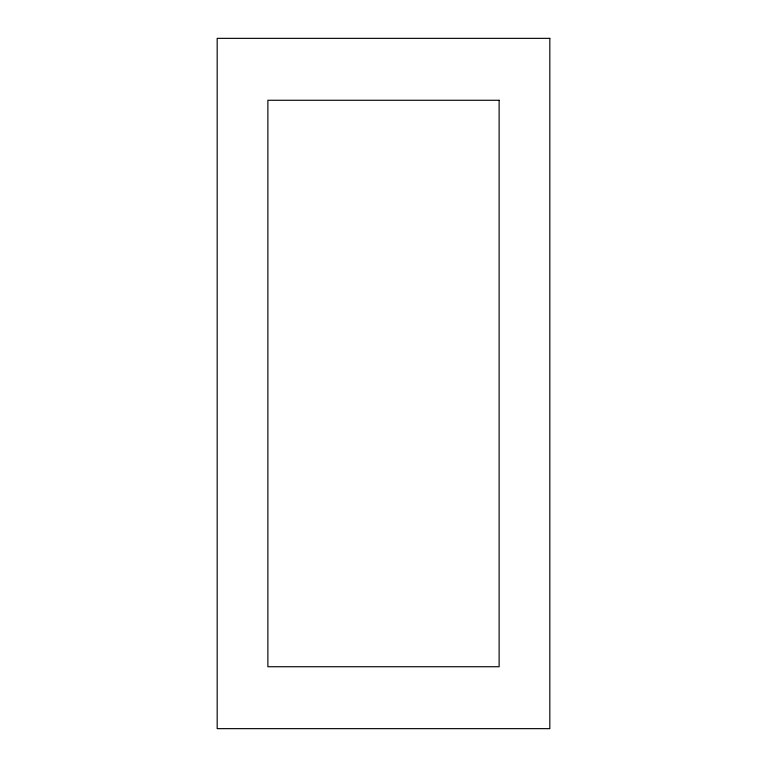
<?xml version="1.0" encoding="UTF-8"?>
<svg xmlns="http://www.w3.org/2000/svg" width="767" height="767" viewBox="0 0 767 767"><rect width="100%" height="100%" fill="white"/><g stroke="black" fill="none" stroke-linecap="round" stroke-linejoin="round"><path stroke-width="1.15" d="M549.824 38.35L217.176 38.35L217.176 728.65L549.824 728.65L549.824 38.35M499.125 100.266L267.875 100.266L267.875 666.734L499.125 666.734L499.125 100.266"/></g></svg>
